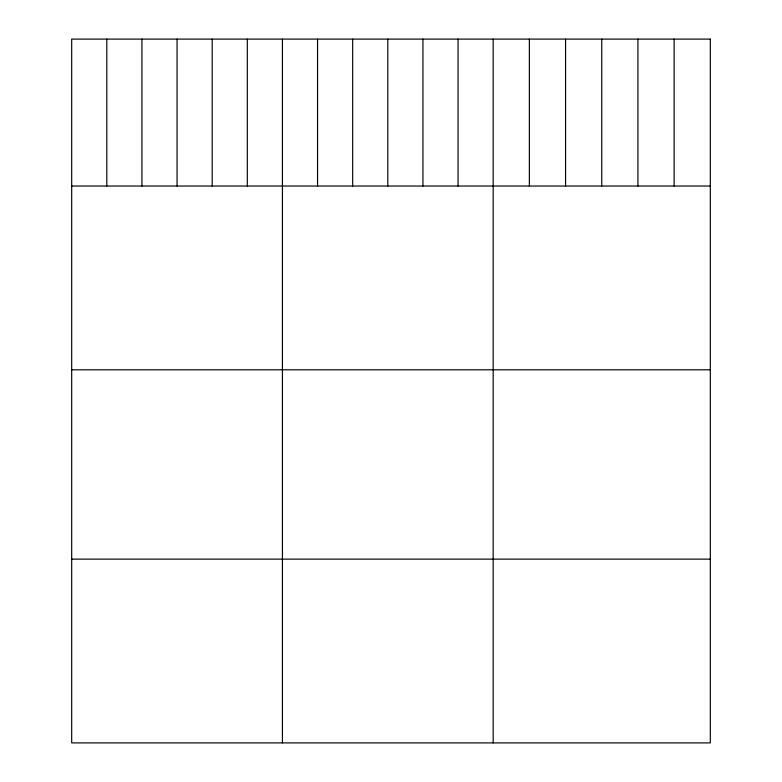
<?xml version="1.0" encoding="UTF-8"?>
<svg xmlns="http://www.w3.org/2000/svg" width="782" height="782" viewBox="0 0 782 782"><rect width="100%" height="100%" fill="white"/><g stroke="black" fill="none" stroke-linecap="round" stroke-linejoin="round"><path stroke-width="1.17" d="M71.69 186.028L710.31 186.028M71.69 369.798L710.31 369.798M71.69 559.13L710.31 559.13M674.123 39.1L674.123 186.028M637.936 39.1L637.936 186.028M601.749 39.1L601.749 186.028M565.562 39.1L565.562 186.028M529.365 39.1L529.365 186.028M493.178 39.1L493.178 742.9M458.057 39.1L458.057 186.028M422.935 39.1L422.935 186.028M387.804 39.1L387.804 186.028M352.682 39.1L352.682 186.028M317.56 39.1L317.56 186.028M282.429 39.1L282.429 742.9M247.308 39.1L247.308 186.028M212.186 39.1L212.186 186.028M177.055 39.1L177.055 186.028M141.933 39.1L141.933 186.028M106.811 39.1L106.811 186.028M710.31 39.1L71.69 39.1L71.69 742.9L710.31 742.9L710.31 39.1"/></g></svg>
